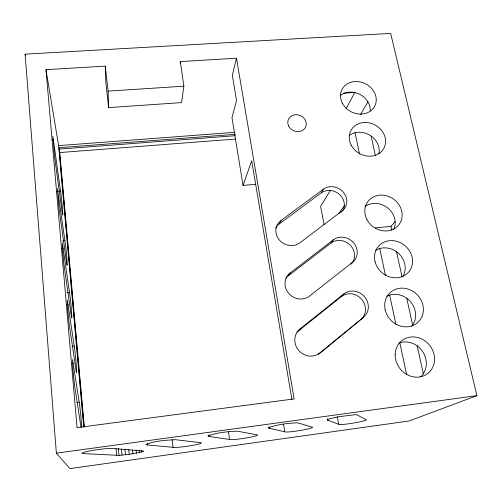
<?xml version="1.0" encoding="UTF-8"?>
<svg xmlns="http://www.w3.org/2000/svg" width="502" height="502" viewBox="0 0 502 502"><rect width="100%" height="100%" fill="white"/><g stroke="black" fill="none" stroke-linecap="round" stroke-linejoin="round"><path stroke-width="0.75" d="M180.118 63.089L180.306 61.595L236.492 58.213L294.128 398.908L77.057 427.629L45.983 69.671L105.288 66.107L108.106 91.126L108.633 107.604L181.58 102.603L183.864 86.187L180.306 61.595M236.492 58.213L232.344 75.3L236.542 100.551L231.987 117.606L243.043 185.414L255.505 184.334M243.043 185.414L251.715 160.778L291.926 399.699M275.617 228.071A14.633 13.472 28.5 0 1 279.344 223.867L281.126 220.403L323.501 189.11A14.514 13.027 30.1 0 1 343.406 192.304A14.514 13.027 30.1 0 1 341.994 210.972L341.184 212.145M346.154 108.696L354.977 92.148M360.624 114.469L367.935 101.768M279.344 223.867L321.286 192.843L323.501 189.11M330.341 190.534L320.583 206.391L324.072 224.469M285.833 278.309A14.985 14 35.5 0 1 288.43 275.736L290.357 272.806L333.41 239.761A14.859 13.529 35.4 0 1 353.703 242.918A14.859 13.529 35.4 0 1 352.354 262.408L351.055 263.914M338.844 213.607L344.548 205.305M288.43 275.736L331.038 242.999L333.41 239.761M375.32 227.889L390.951 226.352L395.105 221.683M298.119 331.138L300.209 328.797L343.977 293.833A15.273 14.037 42.6 0 1 364.69 296.946A15.273 14.037 42.6 0 1 363.404 317.339L360.618 319.78A15.098 13.893 42.8 0 0 361.911 299.6A15.098 13.893 42.8 0 0 341.435 296.525L298.119 331.138A15.411 14.527 46 0 0 296.977 332.136M341.435 296.525L343.977 293.833M318.594 354.105L363.404 317.339M318.632 354.155L360.016 320.27M352.354 262.408L309.42 296.174A15.154 14.144 35.4 0 1 288.468 293.112A15.154 14.144 35.4 0 1 290.357 272.806M341.994 210.972L299.732 242.937A14.796 13.604 28.4 0 1 279.2 239.824A14.796 13.604 28.4 0 1 281.126 220.403M476.9 395.639L409.168 420.971L69.872 468.598L56.375 453.155L25.1 54.166L390.675 33.402L476.9 395.639L56.375 453.155M141.79 451.957L143.905 451.047L111.808 448.437A16.202 1.475 -7.8 0 0 91.42 450.589A16.202 1.475 -7.8 0 0 82.686 453.576L119.024 455.377L129.221 454.323L139.443 452.54L141.79 451.957L141.62 450.407M76.869 402.422L79.203 402.127L72.501 359.551L72.815 368.324L74.359 384.099L81.023 427.334M71.761 363.504L73.298 363.322M71.955 346.317L74.24 346.054A14.263 0.515 84.5 0 1 76.398 366.604A14.263 0.515 84.5 0 1 75.909 369.459L69.025 322.968L67.525 307.607L67.306 300.033L74.24 346.054M66.647 304.632L68.153 304.469M67.155 292.534L69.489 292.289A13.893 0.496 84.4 0 1 71.617 312.602A13.893 0.496 84.4 0 1 71.014 314.02L63.936 264.592L62.474 249.632L62.336 243.156L69.489 292.289M61.696 248.339L63.227 248.189M62.637 240.91L64.921 240.69A13.598 0.477 84.3 0 1 67.03 260.776A13.598 0.477 84.3 0 1 66.32 260.871L59.067 208.788L57.441 188.696L64.921 240.69M56.638 191.789L58.144 191.664M58.979 191.268L60.541 191.136A13.366 0.452 84.1 0 1 62.618 210.984A13.366 0.452 84.1 0 1 61.821 209.861L54.411 155.388L52.873 136.362L60.541 191.136M235.018 135.722L59.186 149.119L59.763 152.558L235.557 139.041M45.983 69.671L58.608 145.611L234.503 132.34M235.501 134.298L59.06 147.688L84.029 426.932M52.089 140.052L53.62 139.939M343.575 93.177L355.309 92.368M108.106 91.126L183.864 86.187M147.601 444.992L173.052 447.32A14.464 1.224 -8.3 0 0 191.538 445.556A14.464 1.224 -8.3 0 0 200.066 442.62L175.405 439.696C165.465 440.191 155.024 440.881 145.724 444.521L147.601 444.992L147.431 443.435M209.171 436.514L229.552 439.47A14.251 1.205 -8.7 0 0 247.003 437.844A14.251 1.205 -8.7 0 0 256.66 434.77L237.396 431.18C227.475 431.519 217.24 432.561 207.897 435.968L209.171 436.514L208.964 434.983M269.21 428.244L284.76 431.802A14.1 1.173 -9 0 0 301.219 430.302A14.1 1.173 -9 0 0 311.955 427.102L297.824 422.872C287.953 423.079 277.876 424.441 268.514 427.629L268.35 428.018L269.21 428.244L268.972 426.738M327.787 420.174L338.724 424.303A14.006 1.142 -9.3 0 0 354.224 422.929A14.006 1.142 -9.3 0 0 365.989 419.603L356.765 414.771L355.303 414.677L338.197 416.792L329.067 418.925L327.197 419.917L327.787 420.174L327.505 418.637M371.116 136.08L375.327 155.225M390.951 226.352L391.792 230.18M396.498 251.602L402.046 276.853M406.752 298.282L412.807 325.823M417.175 345.721L423.393 374.028M354.996 132.591L359.539 153.901M379.725 248.54L385.436 275.309M389.677 295.201L395.877 324.267M399.799 342.621L406.651 374.749M25.1 54.166L25.414 55.697M337.357 416.892L338.724 424.303M283.53 424.284L284.76 431.802M228.46 431.846L229.552 439.47M172.111 439.583L173.052 447.32M108.633 107.604L105.922 83.345L105.288 66.107M139.186 450.219L139.443 452.54M136.092 450.062L136.425 453.155M132.528 449.899L132.942 453.758M128.732 449.679L129.221 454.323M124.935 449.378L125.5 454.793M121.39 448.951L122.024 455.157M118.315 448.374L119.024 455.377M116.018 448.681L116.696 455.446M59.763 152.558L84.33 427.001M58.608 145.611L83.721 426.851M319.761 353.069A15.593 14.677 45.7 0 1 298.37 350.063A15.593 14.677 45.7 0 1 300.209 328.797M79.203 402.127A14.715 0.527 84.7 0 1 81.644 427.064M349.812 135.157A18.267 15.945 29 0 1 370.281 135.465A18.267 15.945 29 0 1 378.922 153.65M331.038 242.999A14.696 13.397 35.5 0 1 350.34 245.258A14.696 13.397 35.5 0 1 351.318 263.996M375.552 250.404A19.327 17.375 39.8 0 1 398.964 253.78A19.327 17.375 39.8 0 1 402.711 276.74M386.772 296.236A19.816 17.909 45.4 0 1 410.705 301.934A19.816 17.909 45.4 0 1 411.791 326.093M364.879 206.579A18.894 16.836 35.1 0 1 387.575 207.834A18.894 16.836 35.1 0 1 393.788 229.383M340.205 95.669A17.934 15.436 26.3 0 1 359.771 94.32A17.934 15.436 26.3 0 1 370.181 110.873M398.977 343.054A20.369 18.423 51.4 0 1 422.841 351.877A20.369 18.423 51.4 0 1 420.745 376.701M321.286 192.843A14.351 12.908 30.2 0 1 338.837 193.91A14.351 12.908 30.2 0 1 343.067 210.388M288.644 126.033A9.425 8.27 22.7 0 0 304.632 128.619A9.425 8.27 22.7 0 0 297.811 114.839A9.425 8.27 22.7 0 0 288.644 126.033M351.231 145.172A18.718 16.252 28.9 0 0 382.675 150.129A18.718 16.252 28.9 0 0 368.355 122.726A18.718 16.252 28.9 0 0 351.231 145.172M374.981 261.291A19.835 17.752 39.5 0 0 406.419 274.186A19.835 17.752 39.5 0 0 399.203 242.14A19.835 17.752 39.5 0 0 374.981 261.291M342.408 103.305A18.367 15.719 26.3 0 0 373.337 108.319A18.367 15.719 26.3 0 0 359.357 81.788A18.367 15.719 26.3 0 0 342.408 103.305M385.185 309.809A20.344 18.317 45 0 0 417.237 322.962A20.344 18.317 45 0 0 409.739 289.673A20.344 18.317 45 0 0 385.185 309.809M395.156 354.337A20.921 18.856 50.9 0 0 424.134 375.665A20.921 18.856 50.9 0 0 425.257 341.115A20.921 18.856 50.9 0 0 395.156 354.337M366.887 219.468A19.383 17.187 34.8 0 0 399.234 224.319A19.383 17.187 34.8 0 0 384.306 195.322A19.383 17.187 34.8 0 0 366.887 219.468"/></g></svg>
